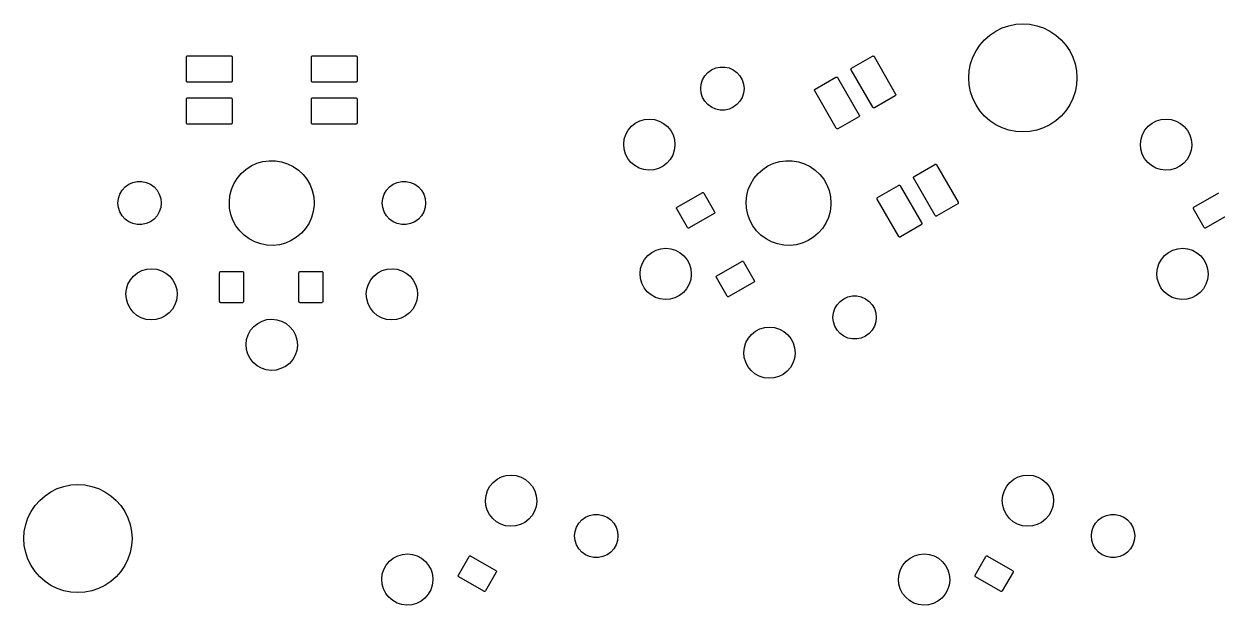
# Model space of a CAD drawing. Extents: x 145 to 254, y -175 to -64.
# Drawn here: x 145.44 to 195.08, y -87.88 to -63.68 of the extents above; entities that cross this region are included whole.
import ezdxf

# ---------------------------------------------------------------- set-up
doc = ezdxf.new("R2010")
doc.units = 0
doc.layers.add('BLACK', color=7, linetype='CONTINUOUS')

msp = doc.modelspace()

# ---------------------------------------------------------------- linework, layer by layer
at = {"layer": 'BLACK', "linetype": 'CONTINUOUS'}
for p, q in [((185.63, -64.1483), (185.875, -63.9848)), ((185.875, -63.9848), (186.139, -63.8546)), ((186.139, -63.8546), (186.418, -63.76)), ((186.418, -63.76), (186.706, -63.7026)), ((186.706, -63.7026), (187, -63.6833)), ((187, -63.6833), (187.294, -63.7026)), ((187.294, -63.7026), (187.582, -63.76)), ((187.582, -63.76), (187.861, -63.8546)), ((187.861, -63.8546), (188.125, -63.9848)), ((188.125, -63.9848), (188.37, -64.1483)), ((185.215, -64.5636), (185.409, -64.3423)), ((185.409, -64.3423), (185.63, -64.1483)), ((188.37, -64.1483), (188.591, -64.3423)), ((188.591, -64.3423), (188.785, -64.5636)), ((152.204, -65.0433), (152.215, -65.027)), ((152.215, -65.027), (152.231, -65.0162)), ((152.231, -65.0162), (152.25, -65.0124)), ((152.25, -65.0124), (154.05, -65.0124)), ((154.05, -65.0124), (154.069, -65.0162)), ((154.069, -65.0162), (154.085, -65.027)), ((154.085, -65.027), (154.096, -65.0433)), ((157.404, -65.0433), (157.415, -65.027)), ((157.415, -65.027), (157.431, -65.0162)), ((157.431, -65.0162), (157.45, -65.0124)), ((157.45, -65.0124), (159.25, -65.0124)), ((159.25, -65.0124), (159.269, -65.0162)), ((159.269, -65.0162), (159.285, -65.027)), ((159.285, -65.027), (159.296, -65.0433)), ((179.872, -65.5268), (180.738, -65.0268)), ((180.738, -65.0268), (180.757, -65.0205)), ((180.757, -65.0205), (180.776, -65.0218)), ((180.776, -65.0218), (180.794, -65.0304)), ((180.794, -65.0304), (180.807, -65.0451)), ((184.921, -65.0723), (185.051, -64.8083)), ((185.051, -64.8083), (185.215, -64.5636)), ((188.785, -64.5636), (188.949, -64.8083)), ((188.949, -64.8083), (189.079, -65.0723)), ((152.2, -65.0624), (152.204, -65.0433)), ((152.2, -66.0624), (152.2, -65.0624)), ((154.096, -65.0433), (154.1, -65.0624)), ((154.1, -65.0624), (154.1, -66.0624)), ((157.4, -65.0624), (157.404, -65.0433)), ((157.4, -66.0624), (157.4, -65.0624)), ((159.296, -65.0433), (159.3, -65.0624)), ((159.3, -65.0624), (159.3, -66.0624)), ((174.05, -65.5967), (174.222, -65.5201)), ((174.222, -65.5201), (174.406, -65.4809)), ((174.406, -65.4809), (174.594, -65.4809)), ((174.594, -65.4809), (174.778, -65.5201)), ((174.778, -65.5201), (174.95, -65.5967)), ((179.858, -65.5397), (179.872, -65.5268)), ((180.807, -65.0451), (181.707, -66.6039)), ((184.769, -65.6396), (184.827, -65.351)), ((184.827, -65.351), (184.921, -65.0723)), ((189.079, -65.0723), (189.173, -65.351)), ((189.173, -65.351), (189.231, -65.6396)), ((173.619, -66.1896), (173.677, -66.0104)), ((173.677, -66.0104), (173.771, -65.8473)), ((173.771, -65.8473), (173.897, -65.7074)), ((173.897, -65.7074), (174.05, -65.5967)), ((174.95, -65.5967), (175.103, -65.7074)), ((175.103, -65.7074), (175.229, -65.8473)), ((175.229, -65.8473), (175.323, -66.0104)), ((175.323, -66.0104), (175.381, -66.1896)), ((178.357, -66.4018), (179.223, -65.9018)), ((179.223, -65.9018), (179.241, -65.8955)), ((179.241, -65.8955), (179.261, -65.8968)), ((179.261, -65.8968), (179.278, -65.9054)), ((179.278, -65.9054), (179.291, -65.9201)), ((179.291, -65.9201), (180.191, -67.4789)), ((179.848, -65.5766), (179.849, -65.5572)), ((179.854, -65.5951), (179.848, -65.5766)), ((179.849, -65.5572), (179.858, -65.5397)), ((180.754, -67.1539), (179.854, -65.5951)), ((184.75, -65.9333), (184.769, -65.6396)), ((184.769, -66.227), (184.75, -65.9333)), ((189.231, -65.6396), (189.25, -65.9333)), ((189.25, -65.9333), (189.231, -66.227)), ((152.204, -66.0815), (152.2, -66.0624)), ((152.215, -66.0977), (152.204, -66.0815)), ((152.231, -66.1086), (152.215, -66.0977)), ((152.25, -66.1124), (152.231, -66.1086)), ((154.05, -66.1124), (152.25, -66.1124)), ((154.069, -66.1086), (154.05, -66.1124)), ((154.085, -66.0977), (154.069, -66.1086)), ((154.096, -66.0815), (154.085, -66.0977)), ((154.1, -66.0624), (154.096, -66.0815)), ((157.404, -66.0815), (157.4, -66.0624)), ((157.415, -66.0977), (157.404, -66.0815)), ((157.431, -66.1086), (157.415, -66.0977)), ((157.45, -66.1124), (157.431, -66.1086)), ((159.25, -66.1124), (157.45, -66.1124)), ((159.269, -66.1086), (159.25, -66.1124)), ((159.285, -66.0977), (159.269, -66.1086)), ((159.296, -66.0815), (159.285, -66.0977)), ((159.3, -66.0624), (159.296, -66.0815)), ((173.599, -66.3769), (173.619, -66.1896)), ((173.619, -66.5642), (173.599, -66.3769)), ((175.381, -66.1896), (175.401, -66.3769)), ((175.401, -66.3769), (175.381, -66.5642)), ((178.332, -66.4516), (178.334, -66.4322)), ((178.338, -66.4701), (178.332, -66.4516)), ((178.334, -66.4322), (178.342, -66.4147)), ((179.238, -68.0289), (178.338, -66.4701)), ((178.342, -66.4147), (178.357, -66.4018)), ((184.827, -66.5157), (184.769, -66.227)), ((184.921, -66.7944), (184.827, -66.5157)), ((189.173, -66.5157), (189.079, -66.7944)), ((189.231, -66.227), (189.173, -66.5157)), ((152.2, -66.8124), (152.204, -66.7933)), ((152.2, -67.8124), (152.2, -66.8124)), ((152.204, -66.7933), (152.215, -66.777)), ((152.215, -66.777), (152.231, -66.7662)), ((152.231, -66.7662), (152.25, -66.7624)), ((152.25, -66.7624), (154.05, -66.7624)), ((154.05, -66.7624), (154.069, -66.7662)), ((154.069, -66.7662), (154.085, -66.777)), ((154.085, -66.777), (154.096, -66.7933)), ((154.096, -66.7933), (154.1, -66.8124)), ((154.1, -66.8124), (154.1, -67.8124)), ((157.4, -66.8124), (157.404, -66.7933)), ((157.4, -67.8124), (157.4, -66.8124)), ((157.404, -66.7933), (157.415, -66.777)), ((157.415, -66.777), (157.431, -66.7662)), ((157.431, -66.7662), (157.45, -66.7624)), ((157.45, -66.7624), (159.25, -66.7624)), ((159.25, -66.7624), (159.269, -66.7662)), ((159.269, -66.7662), (159.285, -66.777)), ((159.285, -66.777), (159.296, -66.7933)), ((159.296, -66.7933), (159.3, -66.8124)), ((159.3, -66.8124), (159.3, -67.8124)), ((173.677, -66.7433), (173.619, -66.5642)), ((173.771, -66.9064), (173.677, -66.7433)), ((173.897, -67.0464), (173.771, -66.9064)), ((175.229, -66.9064), (175.103, -67.0464)), ((175.323, -66.7433), (175.229, -66.9064)), ((175.381, -66.5642), (175.323, -66.7433)), ((181.688, -66.6723), (180.822, -67.1723)), ((181.703, -66.6594), (181.688, -66.6723)), ((181.712, -66.6419), (181.703, -66.6594)), ((181.707, -66.6039), (181.713, -66.6224)), ((181.713, -66.6224), (181.712, -66.6419)), ((185.051, -67.0583), (184.921, -66.7944)), ((189.079, -66.7944), (188.949, -67.0583)), ((174.05, -67.1571), (173.897, -67.0464)), ((174.222, -67.2337), (174.05, -67.1571)), ((174.406, -67.2728), (174.222, -67.2337)), ((174.594, -67.2728), (174.406, -67.2728)), ((174.778, -67.2337), (174.594, -67.2728)), ((174.95, -67.1571), (174.778, -67.2337)), ((175.103, -67.0464), (174.95, -67.1571)), ((180.191, -67.4789), (180.197, -67.4974)), ((180.197, -67.4974), (180.196, -67.5169)), ((180.767, -67.1686), (180.754, -67.1539)), ((180.784, -67.1772), (180.767, -67.1686)), ((180.804, -67.1785), (180.784, -67.1772)), ((180.822, -67.1723), (180.804, -67.1785)), ((185.215, -67.303), (185.051, -67.0583)), ((185.409, -67.5243), (185.215, -67.303)), ((188.785, -67.303), (188.591, -67.5243)), ((188.949, -67.0583), (188.785, -67.303)), ((152.204, -67.8315), (152.2, -67.8124)), ((152.215, -67.8477), (152.204, -67.8315)), ((152.231, -67.8586), (152.215, -67.8477)), ((152.25, -67.8624), (152.231, -67.8586)), ((154.05, -67.8624), (152.25, -67.8624)), ((154.069, -67.8586), (154.05, -67.8624)), ((154.085, -67.8477), (154.069, -67.8586)), ((154.096, -67.8315), (154.085, -67.8477)), ((154.1, -67.8124), (154.096, -67.8315)), ((157.404, -67.8315), (157.4, -67.8124)), ((157.415, -67.8477), (157.404, -67.8315)), ((157.431, -67.8586), (157.415, -67.8477)), ((157.45, -67.8624), (157.431, -67.8586)), ((159.25, -67.8624), (157.45, -67.8624)), ((159.269, -67.8586), (159.25, -67.8624)), ((159.285, -67.8477), (159.269, -67.8586)), ((159.296, -67.8315), (159.285, -67.8477)), ((159.3, -67.8124), (159.296, -67.8315)), ((170.58, -68.1076), (170.713, -67.9482)), ((170.713, -67.9482), (170.875, -67.8179)), ((170.875, -67.8179), (171.06, -67.7215)), ((171.06, -67.7215), (171.259, -67.6628)), ((171.259, -67.6628), (171.467, -67.6439)), ((171.467, -67.6439), (171.673, -67.6656)), ((171.673, -67.6656), (171.872, -67.7272)), ((171.872, -67.7272), (172.055, -67.8261)), ((172.055, -67.8261), (172.216, -67.9587)), ((172.216, -67.9587), (172.347, -68.12)), ((180.173, -67.5473), (179.307, -68.0473)), ((180.187, -67.5344), (180.173, -67.5473)), ((180.196, -67.5169), (180.187, -67.5344)), ((185.63, -67.7184), (185.409, -67.5243)), ((185.875, -67.8819), (185.63, -67.7184)), ((186.139, -68.0121), (185.875, -67.8819)), ((188.125, -67.8819), (187.861, -68.0121)), ((188.37, -67.7184), (188.125, -67.8819)), ((188.591, -67.5243), (188.37, -67.7184)), ((192.08, -68.1076), (192.213, -67.9482)), ((192.213, -67.9482), (192.375, -67.8179)), ((192.375, -67.8179), (192.56, -67.7215)), ((192.56, -67.7215), (192.759, -67.6628)), ((192.759, -67.6628), (192.967, -67.6439)), ((192.967, -67.6439), (193.173, -67.6656)), ((193.173, -67.6656), (193.372, -67.7272)), ((193.372, -67.7272), (193.555, -67.8261)), ((193.555, -67.8261), (193.716, -67.9587)), ((193.716, -67.9587), (193.847, -68.12)), ((170.393, -68.695), (170.416, -68.4882)), ((170.416, -68.4882), (170.479, -68.2899)), ((170.479, -68.2899), (170.58, -68.1076)), ((172.347, -68.12), (172.445, -68.3037)), ((172.445, -68.3037), (172.505, -68.5028)), ((172.505, -68.5028), (172.525, -68.7099)), ((179.251, -68.0436), (179.238, -68.0289)), ((179.269, -68.0522), (179.251, -68.0436)), ((179.288, -68.0535), (179.269, -68.0522)), ((179.307, -68.0473), (179.288, -68.0535)), ((186.418, -68.1067), (186.139, -68.0121)), ((186.706, -68.1641), (186.418, -68.1067)), ((187, -68.1833), (186.706, -68.1641)), ((187.294, -68.1641), (187, -68.1833)), ((187.582, -68.1067), (187.294, -68.1641)), ((187.861, -68.0121), (187.582, -68.1067)), ((191.893, -68.695), (191.916, -68.4882)), ((191.916, -68.4882), (191.979, -68.2899)), ((191.979, -68.2899), (192.08, -68.1076)), ((193.847, -68.12), (193.945, -68.3037)), ((193.945, -68.3037), (194.005, -68.5028)), ((194.005, -68.5028), (194.025, -68.7099)), ((170.411, -68.9023), (170.393, -68.695)), ((170.468, -69.1023), (170.411, -68.9023)), ((172.499, -68.946), (172.433, -69.1435)), ((172.525, -68.7396), (172.499, -68.946)), ((172.525, -68.7099), (172.525, -68.7396)), ((191.911, -68.9023), (191.893, -68.695)), ((191.968, -69.1023), (191.911, -68.9023)), ((193.999, -68.946), (193.933, -69.1435)), ((194.025, -68.7396), (193.999, -68.946)), ((194.025, -68.7099), (194.025, -68.7396)), ((154.895, -69.5967), (155.132, -69.4872)), ((155.132, -69.4872), (155.383, -69.4141)), ((155.383, -69.4141), (155.642, -69.3788)), ((155.642, -69.3788), (155.904, -69.3822)), ((155.904, -69.3822), (156.162, -69.4243)), ((156.162, -69.4243), (156.411, -69.504)), ((170.563, -69.2873), (170.468, -69.1023)), ((170.692, -69.4504), (170.563, -69.2873)), ((170.851, -69.5852), (170.692, -69.4504)), ((172.194, -69.4818), (172.03, -69.6099)), ((172.33, -69.3243), (172.194, -69.4818)), ((172.433, -69.1435), (172.33, -69.3243)), ((176.395, -69.5967), (176.632, -69.4872)), ((176.632, -69.4872), (176.883, -69.4141)), ((176.883, -69.4141), (177.142, -69.3788)), ((177.142, -69.3788), (177.404, -69.3822)), ((177.404, -69.3822), (177.662, -69.4243)), ((177.662, -69.4243), (177.911, -69.504)), ((192.063, -69.2873), (191.968, -69.1023)), ((192.192, -69.4504), (192.063, -69.2873)), ((192.351, -69.5852), (192.192, -69.4504)), ((193.694, -69.4818), (193.53, -69.6099)), ((193.83, -69.3243), (193.694, -69.4818)), ((193.933, -69.1435), (193.83, -69.3243)), ((154.313, -70.1153), (154.481, -69.9143)), ((154.481, -69.9143), (154.676, -69.7401)), ((154.676, -69.7401), (154.895, -69.5967)), ((156.411, -69.504), (156.646, -69.6197)), ((156.646, -69.6197), (156.86, -69.7687)), ((156.86, -69.7687), (157.051, -69.9479)), ((157.051, -69.9479), (157.213, -70.1533)), ((171.032, -69.6867), (170.851, -69.5852)), ((171.23, -69.751), (171.032, -69.6867)), ((171.437, -69.7756), (171.23, -69.751)), ((171.644, -69.7597), (171.437, -69.7756)), ((171.845, -69.7037), (171.644, -69.7597)), ((172.03, -69.6099), (171.845, -69.7037)), ((175.813, -70.1153), (175.981, -69.9143)), ((175.981, -69.9143), (176.176, -69.7401)), ((176.176, -69.7401), (176.395, -69.5967)), ((177.911, -69.504), (178.146, -69.6197)), ((178.146, -69.6197), (178.36, -69.7687)), ((178.36, -69.7687), (178.551, -69.9479)), ((178.551, -69.9479), (178.713, -70.1533)), ((182.472, -70.0301), (183.338, -69.5301)), ((183.338, -69.5301), (183.357, -69.5239)), ((183.357, -69.5239), (183.376, -69.5251)), ((183.376, -69.5251), (183.394, -69.5338)), ((183.394, -69.5338), (183.407, -69.5484)), ((183.407, -69.5484), (184.307, -71.1073)), ((192.532, -69.6867), (192.351, -69.5852)), ((192.73, -69.751), (192.532, -69.6867)), ((192.937, -69.7756), (192.73, -69.751)), ((193.144, -69.7597), (192.937, -69.7756)), ((193.345, -69.7037), (193.144, -69.7597)), ((193.53, -69.6099), (193.345, -69.7037)), ((149.521, -70.6105), (149.647, -70.4705)), ((149.647, -70.4705), (149.8, -70.3598)), ((149.8, -70.3598), (149.972, -70.2832)), ((149.972, -70.2832), (150.156, -70.244)), ((150.156, -70.244), (150.344, -70.244)), ((150.344, -70.244), (150.528, -70.2832)), ((150.528, -70.2832), (150.7, -70.3598)), ((150.7, -70.3598), (150.853, -70.4705)), ((150.853, -70.4705), (150.979, -70.6105)), ((154.077, -70.5801), (154.178, -70.3389)), ((154.178, -70.3389), (154.313, -70.1153)), ((157.213, -70.1533), (157.343, -70.3804)), ((157.343, -70.3804), (157.437, -70.6241)), ((160.521, -70.6105), (160.647, -70.4705)), ((160.647, -70.4705), (160.8, -70.3598)), ((160.8, -70.3598), (160.972, -70.2832)), ((160.972, -70.2832), (161.156, -70.244)), ((161.156, -70.244), (161.344, -70.244)), ((161.344, -70.244), (161.528, -70.2832)), ((161.528, -70.2832), (161.7, -70.3598)), ((161.7, -70.3598), (161.853, -70.4705)), ((161.853, -70.4705), (161.979, -70.6105)), ((175.577, -70.5801), (175.678, -70.3389)), ((175.678, -70.3389), (175.813, -70.1153)), ((178.713, -70.1533), (178.843, -70.3804)), ((178.843, -70.3804), (178.937, -70.6241)), ((180.957, -70.9051), (181.823, -70.4051)), ((181.823, -70.4051), (181.841, -70.3989)), ((181.841, -70.3989), (181.861, -70.4001)), ((181.861, -70.4001), (181.878, -70.4088)), ((181.878, -70.4088), (181.891, -70.4234)), ((181.891, -70.4234), (182.791, -71.9823)), ((182.448, -70.08), (182.449, -70.0605)), ((182.454, -70.0984), (182.448, -70.08)), ((182.449, -70.0605), (182.458, -70.043)), ((183.354, -71.6573), (182.454, -70.0984)), ((182.458, -70.043), (182.472, -70.0301)), ((149.349, -71.14), (149.369, -70.9527)), ((149.369, -70.9527), (149.427, -70.7736)), ((149.427, -70.7736), (149.521, -70.6105)), ((150.979, -70.6105), (151.073, -70.7736)), ((151.073, -70.7736), (151.131, -70.9527)), ((151.131, -70.9527), (151.151, -71.14)), ((153.986, -71.0938), (154.012, -70.8336)), ((154.012, -70.8336), (154.077, -70.5801)), ((157.437, -70.6241), (157.495, -70.8792)), ((157.495, -70.8792), (157.514, -71.14)), ((160.349, -71.14), (160.369, -70.9527)), ((160.369, -70.9527), (160.427, -70.7736)), ((160.427, -70.7736), (160.521, -70.6105)), ((161.979, -70.6105), (162.073, -70.7736)), ((162.073, -70.7736), (162.131, -70.9527)), ((162.131, -70.9527), (162.151, -71.14)), ((172.615, -71.3126), (173.654, -70.7126)), ((173.654, -70.7126), (173.673, -70.7064)), ((173.673, -70.7064), (173.692, -70.7077)), ((173.692, -70.7077), (173.71, -70.7163)), ((173.71, -70.7163), (173.723, -70.7309)), ((173.723, -70.7309), (174.173, -71.5104)), ((175.486, -71.0938), (175.512, -70.8336)), ((175.512, -70.8336), (175.577, -70.5801)), ((178.937, -70.6241), (178.995, -70.8792)), ((178.995, -70.8792), (179.014, -71.14)), ((180.932, -70.955), (180.934, -70.9355)), ((180.938, -70.9734), (180.932, -70.955)), ((180.934, -70.9355), (180.942, -70.918)), ((181.838, -72.5323), (180.938, -70.9734)), ((180.942, -70.918), (180.957, -70.9051)), ((194.115, -71.3126), (195.154, -70.7126)), ((149.369, -71.3273), (149.349, -71.14)), ((149.427, -71.5064), (149.369, -71.3273)), ((151.131, -71.3273), (151.073, -71.5064)), ((151.151, -71.14), (151.131, -71.3273)), ((153.999, -71.355), (153.986, -71.0938)), ((154.05, -71.6115), (153.999, -71.355)), ((157.512, -71.2323), (157.479, -71.4918)), ((157.514, -71.14), (157.512, -71.2323)), ((160.369, -71.3273), (160.349, -71.14)), ((160.427, -71.5064), (160.369, -71.3273)), ((162.131, -71.3273), (162.073, -71.5064)), ((162.151, -71.14), (162.131, -71.3273)), ((172.591, -71.3625), (172.592, -71.343)), ((172.597, -71.3809), (172.591, -71.3625)), ((172.592, -71.343), (172.601, -71.3255)), ((173.047, -72.1604), (172.597, -71.3809)), ((172.601, -71.3255), (172.615, -71.3126)), ((175.499, -71.355), (175.486, -71.0938)), ((175.55, -71.6115), (175.499, -71.355)), ((179.012, -71.2323), (178.979, -71.4918)), ((179.014, -71.14), (179.012, -71.2323)), ((184.288, -71.1756), (183.422, -71.6756)), ((184.303, -71.1627), (184.288, -71.1756)), ((184.312, -71.1452), (184.303, -71.1627)), ((184.307, -71.1073), (184.313, -71.1258)), ((184.313, -71.1258), (184.312, -71.1452)), ((194.091, -71.3625), (194.092, -71.343)), ((194.097, -71.3809), (194.091, -71.3625)), ((194.092, -71.343), (194.101, -71.3255)), ((194.547, -72.1604), (194.097, -71.3809)), ((194.101, -71.3255), (194.115, -71.3126)), ((149.521, -71.6695), (149.427, -71.5064)), ((149.647, -71.8095), (149.521, -71.6695)), ((149.8, -71.9202), (149.647, -71.8095)), ((149.972, -71.9968), (149.8, -71.9202)), ((150.7, -71.9202), (150.528, -71.9968)), ((150.853, -71.8095), (150.7, -71.9202)), ((150.979, -71.6695), (150.853, -71.8095)), ((151.073, -71.5064), (150.979, -71.6695)), ((154.138, -71.8577), (154.05, -71.6115)), ((154.262, -72.0881), (154.138, -71.8577)), ((157.301, -71.9819), (157.159, -72.2019)), ((157.408, -71.7435), (157.301, -71.9819)), ((157.479, -71.4918), (157.408, -71.7435)), ((160.521, -71.6695), (160.427, -71.5064)), ((160.647, -71.8095), (160.521, -71.6695)), ((160.8, -71.9202), (160.647, -71.8095)), ((160.972, -71.9968), (160.8, -71.9202)), ((161.7, -71.9202), (161.528, -71.9968)), ((161.853, -71.8095), (161.7, -71.9202)), ((161.979, -71.6695), (161.853, -71.8095)), ((162.073, -71.5064), (161.979, -71.6695)), ((174.154, -71.5787), (173.115, -72.1787)), ((174.169, -71.5658), (174.154, -71.5787)), ((174.178, -71.5483), (174.169, -71.5658)), ((174.173, -71.5104), (174.179, -71.5288)), ((174.179, -71.5288), (174.178, -71.5483)), ((175.638, -71.8577), (175.55, -71.6115)), ((175.762, -72.0881), (175.638, -71.8577)), ((178.801, -71.9819), (178.659, -72.2019)), ((178.908, -71.7435), (178.801, -71.9819)), ((178.979, -71.4918), (178.908, -71.7435)), ((182.791, -71.9823), (182.797, -72.0008)), ((183.367, -71.6719), (183.354, -71.6573)), ((183.384, -71.6806), (183.367, -71.6719)), ((183.404, -71.6819), (183.384, -71.6806)), ((183.422, -71.6756), (183.404, -71.6819)), ((195.654, -71.5787), (194.615, -72.1787)), ((150.156, -72.036), (149.972, -71.9968)), ((150.344, -72.036), (150.156, -72.036)), ((150.528, -71.9968), (150.344, -72.036)), ((154.418, -72.2976), (154.262, -72.0881)), ((154.604, -72.4817), (154.418, -72.2976)), ((156.987, -72.3985), (156.787, -72.5675)), ((157.159, -72.2019), (156.987, -72.3985)), ((161.156, -72.036), (160.972, -71.9968)), ((161.344, -72.036), (161.156, -72.036)), ((161.528, -71.9968), (161.344, -72.036)), ((173.06, -72.175), (173.047, -72.1604)), ((173.077, -72.1837), (173.06, -72.175)), ((173.097, -72.1849), (173.077, -72.1837)), ((173.115, -72.1787), (173.097, -72.1849)), ((175.918, -72.2976), (175.762, -72.0881)), ((176.104, -72.4817), (175.918, -72.2976)), ((178.487, -72.3985), (178.287, -72.5675)), ((178.659, -72.2019), (178.487, -72.3985)), ((182.773, -72.0506), (181.907, -72.5506)), ((182.787, -72.0377), (182.773, -72.0506)), ((182.796, -72.0202), (182.787, -72.0377)), ((182.797, -72.0008), (182.796, -72.0202)), ((194.56, -72.175), (194.547, -72.1604)), ((194.577, -72.1837), (194.56, -72.175)), ((194.597, -72.1849), (194.577, -72.1837)), ((194.615, -72.1787), (194.597, -72.1849)), ((154.815, -72.6364), (154.604, -72.4817)), ((155.046, -72.7582), (154.815, -72.6364)), ((155.293, -72.8444), (155.046, -72.7582)), ((155.55, -72.8932), (155.293, -72.8444)), ((155.812, -72.9034), (155.55, -72.8932)), ((156.072, -72.875), (155.812, -72.9034)), ((156.324, -72.8084), (156.072, -72.875)), ((156.565, -72.7051), (156.324, -72.8084)), ((156.787, -72.5675), (156.565, -72.7051)), ((176.315, -72.6364), (176.104, -72.4817)), ((176.546, -72.7582), (176.315, -72.6364)), ((176.793, -72.8444), (176.546, -72.7582)), ((177.05, -72.8932), (176.793, -72.8444)), ((177.312, -72.9034), (177.05, -72.8932)), ((177.572, -72.875), (177.312, -72.9034)), ((177.824, -72.8084), (177.572, -72.875)), ((178.065, -72.7051), (177.824, -72.8084)), ((178.287, -72.5675), (178.065, -72.7051)), ((181.851, -72.5469), (181.838, -72.5323)), ((181.869, -72.5556), (181.851, -72.5469)), ((181.888, -72.5569), (181.869, -72.5556)), ((181.907, -72.5506), (181.888, -72.5569)), ((171.261, -73.4877), (171.395, -73.3284)), ((171.395, -73.3284), (171.557, -73.198)), ((171.557, -73.198), (171.741, -73.1016)), ((171.741, -73.1016), (171.941, -73.0429)), ((171.941, -73.0429), (172.148, -73.024)), ((172.148, -73.024), (172.355, -73.0458)), ((172.355, -73.0458), (172.554, -73.1073)), ((172.554, -73.1073), (172.737, -73.2062)), ((172.737, -73.2062), (172.897, -73.3389)), ((172.897, -73.3389), (173.028, -73.5001)), ((192.761, -73.4877), (192.895, -73.3284)), ((192.895, -73.3284), (193.057, -73.198)), ((193.057, -73.198), (193.241, -73.1016)), ((193.241, -73.1016), (193.441, -73.0429)), ((193.441, -73.0429), (193.648, -73.024)), ((193.648, -73.024), (193.855, -73.0458)), ((193.855, -73.0458), (194.054, -73.1073)), ((194.054, -73.1073), (194.237, -73.2062)), ((194.237, -73.2062), (194.397, -73.3389)), ((194.397, -73.3389), (194.528, -73.5001)), ((150.166, -74.048), (150.351, -73.9516)), ((150.351, -73.9516), (150.55, -73.8929)), ((150.55, -73.8929), (150.757, -73.874)), ((150.757, -73.874), (150.964, -73.8958)), ((150.964, -73.8958), (151.163, -73.9573)), ((151.163, -73.9573), (151.346, -74.0562)), ((160.166, -74.048), (160.351, -73.9516)), ((160.351, -73.9516), (160.55, -73.8929)), ((160.55, -73.8929), (160.757, -73.874)), ((160.757, -73.874), (160.964, -73.8958)), ((160.964, -73.8958), (161.163, -73.9573)), ((161.163, -73.9573), (161.346, -74.0562)), ((171.075, -74.0751), (171.098, -73.8684)), ((171.098, -73.8684), (171.161, -73.6701)), ((171.161, -73.6701), (171.261, -73.4877)), ((173.028, -73.5001), (173.126, -73.6838)), ((173.126, -73.6838), (173.186, -73.8829)), ((173.186, -73.8829), (173.206, -74.09)), ((174.265, -74.1705), (175.304, -73.5705)), ((175.304, -73.5705), (175.323, -73.5643)), ((175.323, -73.5643), (175.342, -73.5655)), ((175.342, -73.5655), (175.36, -73.5742)), ((175.36, -73.5742), (175.373, -73.5888)), ((175.373, -73.5888), (175.823, -74.3683)), ((192.575, -74.0751), (192.598, -73.8684)), ((192.598, -73.8684), (192.661, -73.6701)), ((192.661, -73.6701), (192.761, -73.4877)), ((194.528, -73.5001), (194.626, -73.6838)), ((194.626, -73.6838), (194.686, -73.8829)), ((194.686, -73.8829), (194.706, -74.09)), ((149.77, -74.5201), (149.87, -74.3377)), ((149.87, -74.3377), (150.004, -74.1784)), ((150.004, -74.1784), (150.166, -74.048)), ((151.346, -74.0562), (151.506, -74.1889)), ((151.506, -74.1889), (151.638, -74.3501)), ((151.638, -74.3501), (151.736, -74.5338)), ((153.582, -74.0402), (153.586, -74.021)), ((153.582, -75.2402), (153.582, -74.0402)), ((153.586, -74.021), (153.597, -74.0048)), ((153.597, -74.0048), (153.613, -73.994)), ((153.613, -73.994), (153.632, -73.9902)), ((153.632, -73.9902), (154.532, -73.9902)), ((154.532, -73.9902), (154.551, -73.994)), ((154.551, -73.994), (154.567, -74.0048)), ((154.567, -74.0048), (154.578, -74.021)), ((154.578, -74.021), (154.582, -74.0402)), ((154.582, -74.0402), (154.582, -75.2402)), ((156.882, -74.0402), (156.886, -74.021)), ((156.882, -75.2402), (156.882, -74.0402)), ((156.886, -74.021), (156.897, -74.0048)), ((156.897, -74.0048), (156.913, -73.994)), ((156.913, -73.994), (156.932, -73.9902)), ((156.932, -73.9902), (157.832, -73.9902)), ((157.832, -73.9902), (157.851, -73.994)), ((157.851, -73.994), (157.867, -74.0048)), ((157.867, -74.0048), (157.878, -74.021)), ((157.878, -74.021), (157.882, -74.0402)), ((157.882, -74.0402), (157.882, -75.2402)), ((159.77, -74.5201), (159.87, -74.3377)), ((159.87, -74.3377), (160.004, -74.1784)), ((160.004, -74.1784), (160.166, -74.048)), ((161.346, -74.0562), (161.506, -74.1889)), ((161.506, -74.1889), (161.638, -74.3501)), ((161.638, -74.3501), (161.736, -74.5338)), ((171.092, -74.2824), (171.075, -74.0751)), ((171.149, -74.4824), (171.092, -74.2824)), ((173.18, -74.3262), (173.114, -74.5236)), ((173.206, -74.1198), (173.18, -74.3262)), ((173.206, -74.09), (173.206, -74.1198)), ((174.241, -74.2204), (174.242, -74.2009)), ((174.247, -74.2388), (174.241, -74.2204)), ((174.242, -74.2009), (174.251, -74.1834)), ((174.697, -75.0183), (174.247, -74.2388)), ((174.251, -74.1834), (174.265, -74.1705)), ((175.804, -74.4366), (174.765, -75.0366)), ((175.819, -74.4237), (175.804, -74.4366)), ((175.828, -74.4062), (175.819, -74.4237)), ((175.823, -74.3683), (175.829, -74.3867)), ((175.829, -74.3867), (175.828, -74.4062)), ((192.592, -74.2824), (192.575, -74.0751)), ((192.649, -74.4824), (192.592, -74.2824)), ((194.68, -74.3262), (194.614, -74.5236)), ((194.706, -74.1198), (194.68, -74.3262)), ((194.706, -74.09), (194.706, -74.1198)), ((149.684, -74.9251), (149.707, -74.7184)), ((149.702, -75.1324), (149.684, -74.9251)), ((149.707, -74.7184), (149.77, -74.5201)), ((151.736, -74.5338), (151.796, -74.7329)), ((151.796, -74.7329), (151.816, -74.94)), ((151.816, -74.94), (151.816, -74.9698)), ((159.684, -74.9251), (159.707, -74.7184)), ((159.702, -75.1324), (159.684, -74.9251)), ((159.707, -74.7184), (159.77, -74.5201)), ((161.736, -74.5338), (161.796, -74.7329)), ((161.796, -74.7329), (161.816, -74.94)), ((161.816, -74.94), (161.816, -74.9698)), ((171.244, -74.6675), (171.149, -74.4824)), ((171.374, -74.8305), (171.244, -74.6675)), ((171.532, -74.9653), (171.374, -74.8305)), ((172.876, -74.862), (172.712, -74.9901)), ((173.012, -74.7045), (172.876, -74.862)), ((173.114, -74.5236), (173.012, -74.7045)), ((192.744, -74.6675), (192.649, -74.4824)), ((192.874, -74.8305), (192.744, -74.6675)), ((193.032, -74.9653), (192.874, -74.8305)), ((194.376, -74.862), (194.212, -74.9901)), ((194.512, -74.7045), (194.376, -74.862)), ((194.614, -74.5236), (194.512, -74.7045)), ((149.759, -75.3324), (149.702, -75.1324)), ((149.854, -75.5175), (149.759, -75.3324)), ((151.724, -75.3736), (151.621, -75.5545)), ((151.79, -75.1762), (151.724, -75.3736)), ((151.816, -74.9698), (151.79, -75.1762)), ((153.586, -75.2593), (153.582, -75.2402)), ((153.597, -75.2755), (153.586, -75.2593)), ((153.613, -75.2864), (153.597, -75.2755)), ((153.632, -75.2902), (153.613, -75.2864)), ((154.532, -75.2902), (153.632, -75.2902)), ((154.551, -75.2864), (154.532, -75.2902)), ((154.567, -75.2755), (154.551, -75.2864)), ((154.578, -75.2593), (154.567, -75.2755)), ((154.582, -75.2402), (154.578, -75.2593)), ((156.886, -75.2593), (156.882, -75.2402)), ((156.897, -75.2755), (156.886, -75.2593)), ((156.913, -75.2864), (156.897, -75.2755)), ((156.932, -75.2902), (156.913, -75.2864)), ((157.832, -75.2902), (156.932, -75.2902)), ((157.851, -75.2864), (157.832, -75.2902)), ((157.867, -75.2755), (157.851, -75.2864)), ((157.878, -75.2593), (157.867, -75.2755)), ((157.882, -75.2402), (157.878, -75.2593)), ((159.759, -75.3324), (159.702, -75.1324)), ((159.854, -75.5175), (159.759, -75.3324)), ((161.724, -75.3736), (161.621, -75.5545)), ((161.79, -75.1762), (161.724, -75.3736)), ((161.816, -74.9698), (161.79, -75.1762)), ((171.714, -75.0668), (171.532, -74.9653)), ((171.912, -75.1311), (171.714, -75.0668)), ((172.118, -75.1558), (171.912, -75.1311)), ((172.326, -75.1398), (172.118, -75.1558)), ((172.526, -75.0839), (172.326, -75.1398)), ((172.712, -74.9901), (172.526, -75.0839)), ((174.71, -75.0329), (174.697, -75.0183)), ((174.727, -75.0416), (174.71, -75.0329)), ((174.747, -75.0428), (174.727, -75.0416)), ((174.765, -75.0366), (174.747, -75.0428)), ((179.177, -75.5367), (179.271, -75.3736)), ((179.271, -75.3736), (179.397, -75.2336)), ((179.397, -75.2336), (179.55, -75.1229)), ((179.55, -75.1229), (179.722, -75.0463)), ((179.722, -75.0463), (179.906, -75.0072)), ((179.906, -75.0072), (180.094, -75.0072)), ((180.094, -75.0072), (180.278, -75.0463)), ((180.278, -75.0463), (180.45, -75.1229)), ((180.45, -75.1229), (180.603, -75.2336)), ((180.603, -75.2336), (180.729, -75.3736)), ((180.729, -75.3736), (180.823, -75.5367)), ((193.214, -75.0668), (193.032, -74.9653)), ((193.412, -75.1311), (193.214, -75.0668)), ((193.618, -75.1558), (193.412, -75.1311)), ((193.826, -75.1398), (193.618, -75.1558)), ((194.026, -75.0839), (193.826, -75.1398)), ((194.212, -74.9901), (194.026, -75.0839)), ((149.983, -75.6805), (149.854, -75.5175)), ((150.142, -75.8153), (149.983, -75.6805)), ((150.323, -75.9168), (150.142, -75.8153)), ((150.521, -75.9811), (150.323, -75.9168)), ((151.135, -75.9339), (150.935, -75.9898)), ((151.321, -75.8401), (151.135, -75.9339)), ((151.485, -75.712), (151.321, -75.8401)), ((151.621, -75.5545), (151.485, -75.712)), ((159.983, -75.6805), (159.854, -75.5175)), ((160.142, -75.8153), (159.983, -75.6805)), ((160.323, -75.9168), (160.142, -75.8153)), ((160.521, -75.9811), (160.323, -75.9168)), ((161.135, -75.9339), (160.935, -75.9898)), ((161.321, -75.8401), (161.135, -75.9339)), ((161.485, -75.712), (161.321, -75.8401)), ((161.621, -75.5545), (161.485, -75.712)), ((179.099, -75.9031), (179.119, -75.7158)), ((179.119, -76.0904), (179.099, -75.9031)), ((179.119, -75.7158), (179.177, -75.5367)), ((180.823, -75.5367), (180.881, -75.7158)), ((180.881, -75.7158), (180.901, -75.9031)), ((180.901, -75.9031), (180.881, -76.0904)), ((150.728, -76.0058), (150.521, -75.9811)), ((150.935, -75.9898), (150.728, -76.0058)), ((154.77, -76.6201), (154.87, -76.4377)), ((154.87, -76.4377), (155.004, -76.2784)), ((155.004, -76.2784), (155.166, -76.148)), ((155.166, -76.148), (155.351, -76.0516)), ((155.351, -76.0516), (155.55, -75.9929)), ((155.55, -75.9929), (155.757, -75.974)), ((155.757, -75.974), (155.964, -75.9958)), ((155.964, -75.9958), (156.163, -76.0573)), ((156.163, -76.0573), (156.346, -76.1562)), ((156.346, -76.1562), (156.506, -76.2889)), ((156.506, -76.2889), (156.638, -76.4501)), ((156.638, -76.4501), (156.736, -76.6338)), ((160.728, -76.0058), (160.521, -75.9811)), ((160.935, -75.9898), (160.728, -76.0058)), ((175.875, -76.4781), (176.06, -76.3817)), ((176.06, -76.3817), (176.259, -76.323)), ((176.259, -76.323), (176.467, -76.3042)), ((176.467, -76.3042), (176.673, -76.3259)), ((176.673, -76.3259), (176.872, -76.3874)), ((176.872, -76.3874), (177.055, -76.4864)), ((179.177, -76.2696), (179.119, -76.0904)), ((179.271, -76.4327), (179.177, -76.2696)), ((179.397, -76.5726), (179.271, -76.4327)), ((180.729, -76.4327), (180.603, -76.5726)), ((180.823, -76.2696), (180.729, -76.4327)), ((180.881, -76.0904), (180.823, -76.2696)), ((154.684, -77.0251), (154.707, -76.8184)), ((154.707, -76.8184), (154.77, -76.6201)), ((156.736, -76.6338), (156.796, -76.8329)), ((156.796, -76.8329), (156.816, -77.04)), ((175.479, -76.9502), (175.58, -76.7679)), ((175.58, -76.7679), (175.713, -76.6085)), ((175.713, -76.6085), (175.875, -76.4781)), ((177.055, -76.4864), (177.216, -76.619)), ((177.216, -76.619), (177.347, -76.7802)), ((177.347, -76.7802), (177.445, -76.9639)), ((179.55, -76.6833), (179.397, -76.5726)), ((179.722, -76.7599), (179.55, -76.6833)), ((179.906, -76.7991), (179.722, -76.7599)), ((180.094, -76.7991), (179.906, -76.7991)), ((180.278, -76.7599), (180.094, -76.7991)), ((180.45, -76.6833), (180.278, -76.7599)), ((180.603, -76.5726), (180.45, -76.6833)), ((154.702, -77.2324), (154.684, -77.0251)), ((154.759, -77.4324), (154.702, -77.2324)), ((154.854, -77.6175), (154.759, -77.4324)), ((156.79, -77.2762), (156.724, -77.4736)), ((156.816, -77.0698), (156.79, -77.2762)), ((156.816, -77.04), (156.816, -77.0698)), ((175.393, -77.3552), (175.416, -77.1485)), ((175.411, -77.5626), (175.393, -77.3552)), ((175.416, -77.1485), (175.479, -76.9502)), ((177.445, -76.9639), (177.505, -77.1631)), ((177.525, -77.3999), (177.499, -77.6063)), ((177.505, -77.1631), (177.525, -77.3701)), ((177.525, -77.3701), (177.525, -77.3999)), ((154.983, -77.7805), (154.854, -77.6175)), ((155.142, -77.9153), (154.983, -77.7805)), ((155.323, -78.0168), (155.142, -77.9153)), ((156.485, -77.812), (156.321, -77.9401)), ((156.621, -77.6545), (156.485, -77.812)), ((156.724, -77.4736), (156.621, -77.6545)), ((175.468, -77.7625), (175.411, -77.5626)), ((175.563, -77.9476), (175.468, -77.7625)), ((177.433, -77.8037), (177.33, -77.9846)), ((177.499, -77.6063), (177.433, -77.8037)), ((155.521, -78.0811), (155.323, -78.0168)), ((155.728, -78.1058), (155.521, -78.0811)), ((155.935, -78.0898), (155.728, -78.1058)), ((156.135, -78.0339), (155.935, -78.0898)), ((156.321, -77.9401), (156.135, -78.0339)), ((175.692, -78.1106), (175.563, -77.9476)), ((175.851, -78.2455), (175.692, -78.1106)), ((176.032, -78.347), (175.851, -78.2455)), ((176.23, -78.4113), (176.032, -78.347)), ((176.437, -78.4359), (176.23, -78.4113)), ((176.644, -78.4199), (176.437, -78.4359)), ((176.845, -78.364), (176.644, -78.4199)), ((177.03, -78.2702), (176.845, -78.364)), ((177.194, -78.1421), (177.03, -78.2702)), ((177.33, -77.9846), (177.194, -78.1421)), ((147.105, -82.9317), (147.394, -82.8742)), ((147.394, -82.8742), (147.688, -82.855)), ((147.688, -82.855), (147.981, -82.8742)), ((147.981, -82.8742), (148.27, -82.9317)), ((164.83, -82.9276), (164.963, -82.7682)), ((164.963, -82.7682), (165.125, -82.6379)), ((165.125, -82.6379), (165.31, -82.5415)), ((165.31, -82.5415), (165.509, -82.4828)), ((165.509, -82.4828), (165.717, -82.4639)), ((165.717, -82.4639), (165.923, -82.4856)), ((165.923, -82.4856), (166.122, -82.5472)), ((166.122, -82.5472), (166.305, -82.6461)), ((166.305, -82.6461), (166.466, -82.7787)), ((166.466, -82.7787), (166.597, -82.94)), ((186.33, -82.9276), (186.463, -82.7682)), ((186.463, -82.7682), (186.625, -82.6379)), ((186.625, -82.6379), (186.81, -82.5415)), ((186.81, -82.5415), (187.009, -82.4828)), ((187.009, -82.4828), (187.217, -82.4639)), ((187.217, -82.4639), (187.423, -82.4856)), ((187.423, -82.4856), (187.622, -82.5472)), ((187.622, -82.5472), (187.805, -82.6461)), ((187.805, -82.6461), (187.966, -82.7787)), ((187.966, -82.7787), (188.097, -82.94)), ((146.097, -83.514), (146.318, -83.32)), ((146.318, -83.32), (146.562, -83.1564)), ((146.562, -83.1564), (146.826, -83.0263)), ((146.826, -83.0263), (147.105, -82.9317)), ((148.27, -82.9317), (148.549, -83.0263)), ((148.549, -83.0263), (148.812, -83.1564)), ((148.812, -83.1564), (149.057, -83.32)), ((149.057, -83.32), (149.278, -83.514)), ((164.643, -83.515), (164.666, -83.3082)), ((164.666, -83.3082), (164.729, -83.1099)), ((164.729, -83.1099), (164.83, -82.9276)), ((166.597, -82.94), (166.695, -83.1237)), ((166.695, -83.1237), (166.755, -83.3228)), ((166.755, -83.3228), (166.775, -83.5299)), ((186.143, -83.515), (186.166, -83.3082)), ((186.166, -83.3082), (186.229, -83.1099)), ((186.229, -83.1099), (186.33, -82.9276)), ((188.097, -82.94), (188.195, -83.1237)), ((188.195, -83.1237), (188.255, -83.3228)), ((188.255, -83.3228), (188.275, -83.5299)), ((145.739, -83.98), (145.902, -83.7353)), ((145.902, -83.7353), (146.097, -83.514)), ((149.278, -83.514), (149.473, -83.7353)), ((149.473, -83.7353), (149.636, -83.98)), ((164.661, -83.7223), (164.643, -83.515)), ((164.718, -83.9223), (164.661, -83.7223)), ((166.749, -83.766), (166.683, -83.9635)), ((166.775, -83.5596), (166.749, -83.766)), ((166.775, -83.5299), (166.775, -83.5596)), ((186.161, -83.7223), (186.143, -83.515)), ((186.218, -83.9223), (186.161, -83.7223)), ((188.249, -83.766), (188.183, -83.9635)), ((188.275, -83.5596), (188.249, -83.766)), ((188.275, -83.5299), (188.275, -83.5596)), ((145.514, -84.5227), (145.609, -84.244)), ((145.609, -84.244), (145.739, -83.98)), ((149.636, -83.98), (149.766, -84.244)), ((149.766, -84.244), (149.861, -84.5227)), ((164.813, -84.1073), (164.718, -83.9223)), ((164.942, -84.2704), (164.813, -84.1073)), ((165.101, -84.4052), (164.942, -84.2704)), ((166.444, -84.3018), (166.28, -84.4299)), ((166.58, -84.1444), (166.444, -84.3018)), ((166.683, -83.9635), (166.58, -84.1444)), ((168.521, -84.4673), (168.647, -84.3274)), ((168.647, -84.3274), (168.8, -84.2167)), ((168.8, -84.2167), (168.972, -84.1401)), ((168.972, -84.1401), (169.156, -84.1009)), ((169.156, -84.1009), (169.344, -84.1009)), ((169.344, -84.1009), (169.528, -84.1401)), ((169.528, -84.1401), (169.7, -84.2167)), ((169.7, -84.2167), (169.853, -84.3274)), ((169.853, -84.3274), (169.979, -84.4673)), ((186.313, -84.1073), (186.218, -83.9223)), ((186.442, -84.2704), (186.313, -84.1073)), ((186.601, -84.4052), (186.442, -84.2704)), ((187.944, -84.3018), (187.78, -84.4299)), ((188.08, -84.1444), (187.944, -84.3018)), ((188.183, -83.9635), (188.08, -84.1444)), ((190.021, -84.4673), (190.147, -84.3274)), ((190.147, -84.3274), (190.3, -84.2167)), ((190.3, -84.2167), (190.472, -84.1401)), ((190.472, -84.1401), (190.656, -84.1009)), ((190.656, -84.1009), (190.844, -84.1009)), ((190.844, -84.1009), (191.028, -84.1401)), ((191.028, -84.1401), (191.2, -84.2167)), ((191.2, -84.2167), (191.353, -84.3274)), ((191.353, -84.3274), (191.479, -84.4673)), ((145.438, -85.105), (145.457, -84.8113)), ((145.457, -84.8113), (145.514, -84.5227)), ((149.861, -84.5227), (149.918, -84.8113)), ((149.918, -84.8113), (149.938, -85.105)), ((165.282, -84.5067), (165.101, -84.4052)), ((165.48, -84.571), (165.282, -84.5067)), ((165.687, -84.5956), (165.48, -84.571)), ((165.894, -84.5797), (165.687, -84.5956)), ((166.095, -84.5237), (165.894, -84.5797)), ((166.28, -84.4299), (166.095, -84.5237)), ((168.349, -84.9969), (168.369, -84.8096)), ((168.369, -84.8096), (168.427, -84.6304)), ((168.427, -84.6304), (168.521, -84.4673)), ((169.979, -84.4673), (170.073, -84.6304)), ((170.073, -84.6304), (170.131, -84.8096)), ((170.131, -84.8096), (170.151, -84.9969)), ((186.782, -84.5067), (186.601, -84.4052)), ((186.98, -84.571), (186.782, -84.5067)), ((187.187, -84.5956), (186.98, -84.571)), ((187.394, -84.5797), (187.187, -84.5956)), ((187.595, -84.5237), (187.394, -84.5797)), ((187.78, -84.4299), (187.595, -84.5237)), ((189.849, -84.9969), (189.869, -84.8096)), ((189.869, -84.8096), (189.927, -84.6304)), ((189.927, -84.6304), (190.021, -84.4673)), ((191.479, -84.4673), (191.573, -84.6304)), ((191.573, -84.6304), (191.631, -84.8096)), ((191.631, -84.8096), (191.651, -84.9969)), ((145.457, -85.3987), (145.438, -85.105)), ((149.938, -85.105), (149.918, -85.3987)), ((168.369, -85.1842), (168.349, -84.9969)), ((168.427, -85.3633), (168.369, -85.1842)), ((168.521, -85.5264), (168.427, -85.3633)), ((170.073, -85.3633), (169.979, -85.5264)), ((170.131, -85.1842), (170.073, -85.3633)), ((170.151, -84.9969), (170.131, -85.1842)), ((189.869, -85.1842), (189.849, -84.9969)), ((189.927, -85.3633), (189.869, -85.1842)), ((190.021, -85.5264), (189.927, -85.3633)), ((191.573, -85.3633), (191.479, -85.5264)), ((191.631, -85.1842), (191.573, -85.3633)), ((191.651, -84.9969), (191.631, -85.1842)), ((145.514, -85.6873), (145.457, -85.3987)), ((145.609, -85.966), (145.514, -85.6873)), ((149.861, -85.6873), (149.766, -85.966)), ((149.918, -85.3987), (149.861, -85.6873)), ((160.807, -85.918), (160.991, -85.8216)), ((160.991, -85.8216), (161.191, -85.7629)), ((161.191, -85.7629), (161.398, -85.744)), ((161.398, -85.744), (161.605, -85.7658)), ((161.605, -85.7658), (161.804, -85.8273)), ((161.804, -85.8273), (161.987, -85.9262)), ((163.515, -86.6302), (163.965, -85.8508)), ((163.965, -85.8508), (163.978, -85.8361)), ((163.978, -85.8361), (163.995, -85.8275)), ((163.995, -85.8275), (164.015, -85.8262)), ((164.015, -85.8262), (164.033, -85.8325)), ((164.033, -85.8325), (165.072, -86.4325)), ((168.647, -85.6664), (168.521, -85.5264)), ((168.8, -85.7771), (168.647, -85.6664)), ((168.972, -85.8537), (168.8, -85.7771)), ((169.156, -85.8928), (168.972, -85.8537)), ((169.528, -85.8537), (169.344, -85.8928)), ((169.7, -85.7771), (169.528, -85.8537)), ((169.853, -85.6664), (169.7, -85.7771)), ((169.979, -85.5264), (169.853, -85.6664)), ((182.307, -85.918), (182.491, -85.8216)), ((182.491, -85.8216), (182.691, -85.7629)), ((182.691, -85.7629), (182.898, -85.744)), ((182.898, -85.744), (183.105, -85.7658)), ((183.105, -85.7658), (183.304, -85.8273)), ((183.304, -85.8273), (183.487, -85.9262)), ((185.015, -86.6302), (185.465, -85.8508)), ((185.465, -85.8508), (185.478, -85.8361)), ((185.478, -85.8361), (185.495, -85.8275)), ((185.495, -85.8275), (185.515, -85.8262)), ((185.515, -85.8262), (185.533, -85.8325)), ((185.533, -85.8325), (186.572, -86.4325)), ((190.147, -85.6664), (190.021, -85.5264)), ((190.3, -85.7771), (190.147, -85.6664)), ((190.472, -85.8537), (190.3, -85.7771)), ((190.656, -85.8928), (190.472, -85.8537)), ((191.028, -85.8537), (190.844, -85.8928)), ((191.2, -85.7771), (191.028, -85.8537)), ((191.353, -85.6664), (191.2, -85.7771)), ((191.479, -85.5264), (191.353, -85.6664)), ((145.739, -86.23), (145.609, -85.966)), ((145.902, -86.4747), (145.739, -86.23)), ((149.636, -86.23), (149.473, -86.4747)), ((149.766, -85.966), (149.636, -86.23)), ((160.411, -86.3901), (160.511, -86.2077)), ((160.511, -86.2077), (160.645, -86.0484)), ((160.645, -86.0484), (160.807, -85.918)), ((161.987, -85.9262), (162.147, -86.0589)), ((162.147, -86.0589), (162.278, -86.2201)), ((162.278, -86.2201), (162.376, -86.4038)), ((169.344, -85.8928), (169.156, -85.8928)), ((181.911, -86.3901), (182.011, -86.2077)), ((182.011, -86.2077), (182.145, -86.0484)), ((182.145, -86.0484), (182.307, -85.918)), ((183.487, -85.9262), (183.647, -86.0589)), ((183.647, -86.0589), (183.778, -86.2201)), ((183.778, -86.2201), (183.876, -86.4038)), ((190.844, -85.8928), (190.656, -85.8928)), ((146.097, -86.696), (145.902, -86.4747)), ((146.318, -86.89), (146.097, -86.696)), ((149.278, -86.696), (149.057, -86.89)), ((149.473, -86.4747), (149.278, -86.696)), ((160.325, -86.7951), (160.348, -86.5884)), ((160.342, -87.0024), (160.325, -86.7951)), ((160.348, -86.5884), (160.411, -86.3901)), ((162.376, -86.4038), (162.436, -86.6029)), ((162.456, -86.8398), (162.43, -87.0462)), ((162.436, -86.6029), (162.456, -86.81)), ((162.456, -86.81), (162.456, -86.8398)), ((163.509, -86.6487), (163.515, -86.6302)), ((163.51, -86.6681), (163.509, -86.6487)), ((163.518, -86.6856), (163.51, -86.6681)), ((163.533, -86.6985), (163.518, -86.6856)), ((164.572, -87.2985), (163.533, -86.6985)), ((165.091, -86.5008), (164.641, -87.2802)), ((165.072, -86.4325), (165.087, -86.4453)), ((165.087, -86.4453), (165.096, -86.4628)), ((165.097, -86.4823), (165.091, -86.5008)), ((165.096, -86.4628), (165.097, -86.4823)), ((181.825, -86.7951), (181.848, -86.5884)), ((181.842, -87.0024), (181.825, -86.7951)), ((181.848, -86.5884), (181.911, -86.3901)), ((183.876, -86.4038), (183.936, -86.6029)), ((183.956, -86.8398), (183.93, -87.0462)), ((183.936, -86.6029), (183.956, -86.81)), ((183.956, -86.81), (183.956, -86.8398)), ((185.009, -86.6487), (185.015, -86.6302)), ((185.01, -86.6681), (185.009, -86.6487)), ((185.018, -86.6856), (185.01, -86.6681)), ((185.033, -86.6985), (185.018, -86.6856)), ((186.072, -87.2985), (185.033, -86.6985)), ((186.591, -86.5008), (186.141, -87.2802)), ((186.572, -86.4325), (186.587, -86.4453)), ((186.587, -86.4453), (186.596, -86.4628)), ((186.597, -86.4823), (186.591, -86.5008)), ((186.596, -86.4628), (186.597, -86.4823)), ((146.562, -87.0536), (146.318, -86.89)), ((146.826, -87.1837), (146.562, -87.0536)), ((147.105, -87.2783), (146.826, -87.1837)), ((147.394, -87.3358), (147.105, -87.2783)), ((147.688, -87.355), (147.394, -87.3358)), ((147.981, -87.3358), (147.688, -87.355)), ((148.27, -87.2783), (147.981, -87.3358)), ((148.549, -87.1837), (148.27, -87.2783)), ((148.812, -87.0536), (148.549, -87.1837)), ((149.057, -86.89), (148.812, -87.0536)), ((160.399, -87.2024), (160.342, -87.0024)), ((160.494, -87.3875), (160.399, -87.2024)), ((162.364, -87.2436), (162.262, -87.4245)), ((162.43, -87.0462), (162.364, -87.2436)), ((164.591, -87.3048), (164.572, -87.2985)), ((164.61, -87.3035), (164.591, -87.3048)), ((164.628, -87.2949), (164.61, -87.3035)), ((164.641, -87.2802), (164.628, -87.2949)), ((181.899, -87.2024), (181.842, -87.0024)), ((181.994, -87.3875), (181.899, -87.2024)), ((183.864, -87.2436), (183.762, -87.4245)), ((183.93, -87.0462), (183.864, -87.2436)), ((186.091, -87.3048), (186.072, -87.2985)), ((186.11, -87.3035), (186.091, -87.3048)), ((186.128, -87.2949), (186.11, -87.3035)), ((186.141, -87.2802), (186.128, -87.2949)), ((160.624, -87.5505), (160.494, -87.3875)), ((160.782, -87.6853), (160.624, -87.5505)), ((160.964, -87.7868), (160.782, -87.6853)), ((161.162, -87.8511), (160.964, -87.7868)), ((161.368, -87.8758), (161.162, -87.8511)), ((161.576, -87.8598), (161.368, -87.8758)), ((161.776, -87.8039), (161.576, -87.8598)), ((161.962, -87.7101), (161.776, -87.8039)), ((162.126, -87.582), (161.962, -87.7101)), ((162.262, -87.4245), (162.126, -87.582)), ((182.124, -87.5505), (181.994, -87.3875)), ((182.282, -87.6853), (182.124, -87.5505)), ((182.464, -87.7868), (182.282, -87.6853)), ((182.662, -87.8511), (182.464, -87.7868)), ((182.868, -87.8758), (182.662, -87.8511)), ((183.076, -87.8598), (182.868, -87.8758)), ((183.276, -87.8039), (183.076, -87.8598)), ((183.462, -87.7101), (183.276, -87.8039)), ((183.626, -87.582), (183.462, -87.7101)), ((183.762, -87.4245), (183.626, -87.582))]:
    msp.add_line(p, q, dxfattribs=at)

doc.saveas('drawing.dxf')
